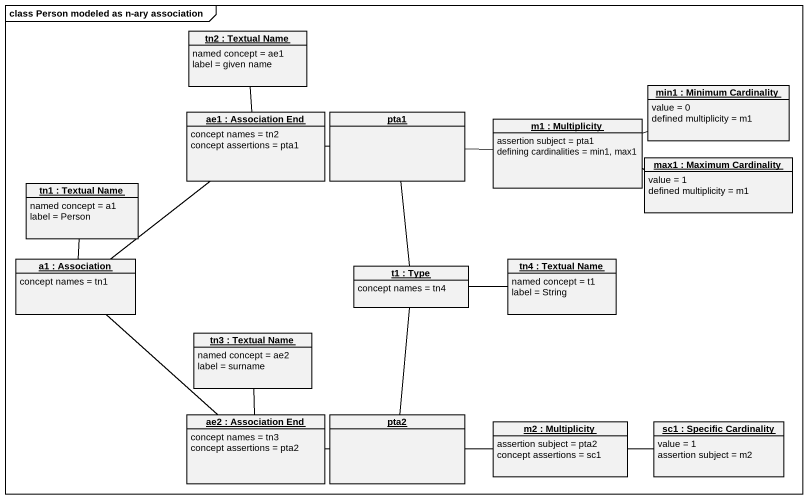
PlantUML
@startuml
mainframe class Person modeled as n-ary association
hide circle
hide empty members
object "tn2 : Textual Name" as tn2 {
  named concept = ae1
  label = given name
}
object "min1 : Minimum Cardinality" as min1 {
  value = 0
  defined multiplicity = m1
}
object "ae1 : Association End" as ae1 {
  concept names = tn2
  concept assertions = pta1
}
object pta1
object "m1 : Multiplicity" as m1 {
  assertion subject = pta1
  defining cardinalities = min1, max1
}
object "max1 : Maximum Cardinality" as max1 {
  value = 1
  defined multiplicity = m1
}
object "tn1 : Textual Name" as tn1 {
  named concept = a1
  label = Person
}
object "a1 : Association" as a1 {
  concept names = tn1
}
object "t1 : Type" as t1 {
  concept names = tn4
}
object "tn4 : Textual Name" as tn4 {
  named concept = t1
  label = String
}
object "tn3 : Textual Name" as tn3 {
  named concept = ae2
  label = surname
}
object "ae2 : Association End" as ae2 {
  concept names = tn3
  concept assertions = pta2
}
object pta2
object "m2 : Multiplicity" as m2 {
  assertion subject = pta2
  concept assertions = sc1
}
object "sc1 : Specific Cardinality" as sc1 {
  value = 1
  assertion subject = m2
}
tn2 -- ae1
ae1 -right- pta1
pta1 -right- m1
m1 -right- min1
m1 -right- max1
a1 -up- ae1
a1 -up- tn1
a1 -- ae2
t1 -up- pta1
tn4 -left- t1
tn3 -- ae2
ae2 -right- pta2
pta2 -up- t1
pta2 -right- m2
m2 -right- sc1
@enduml
